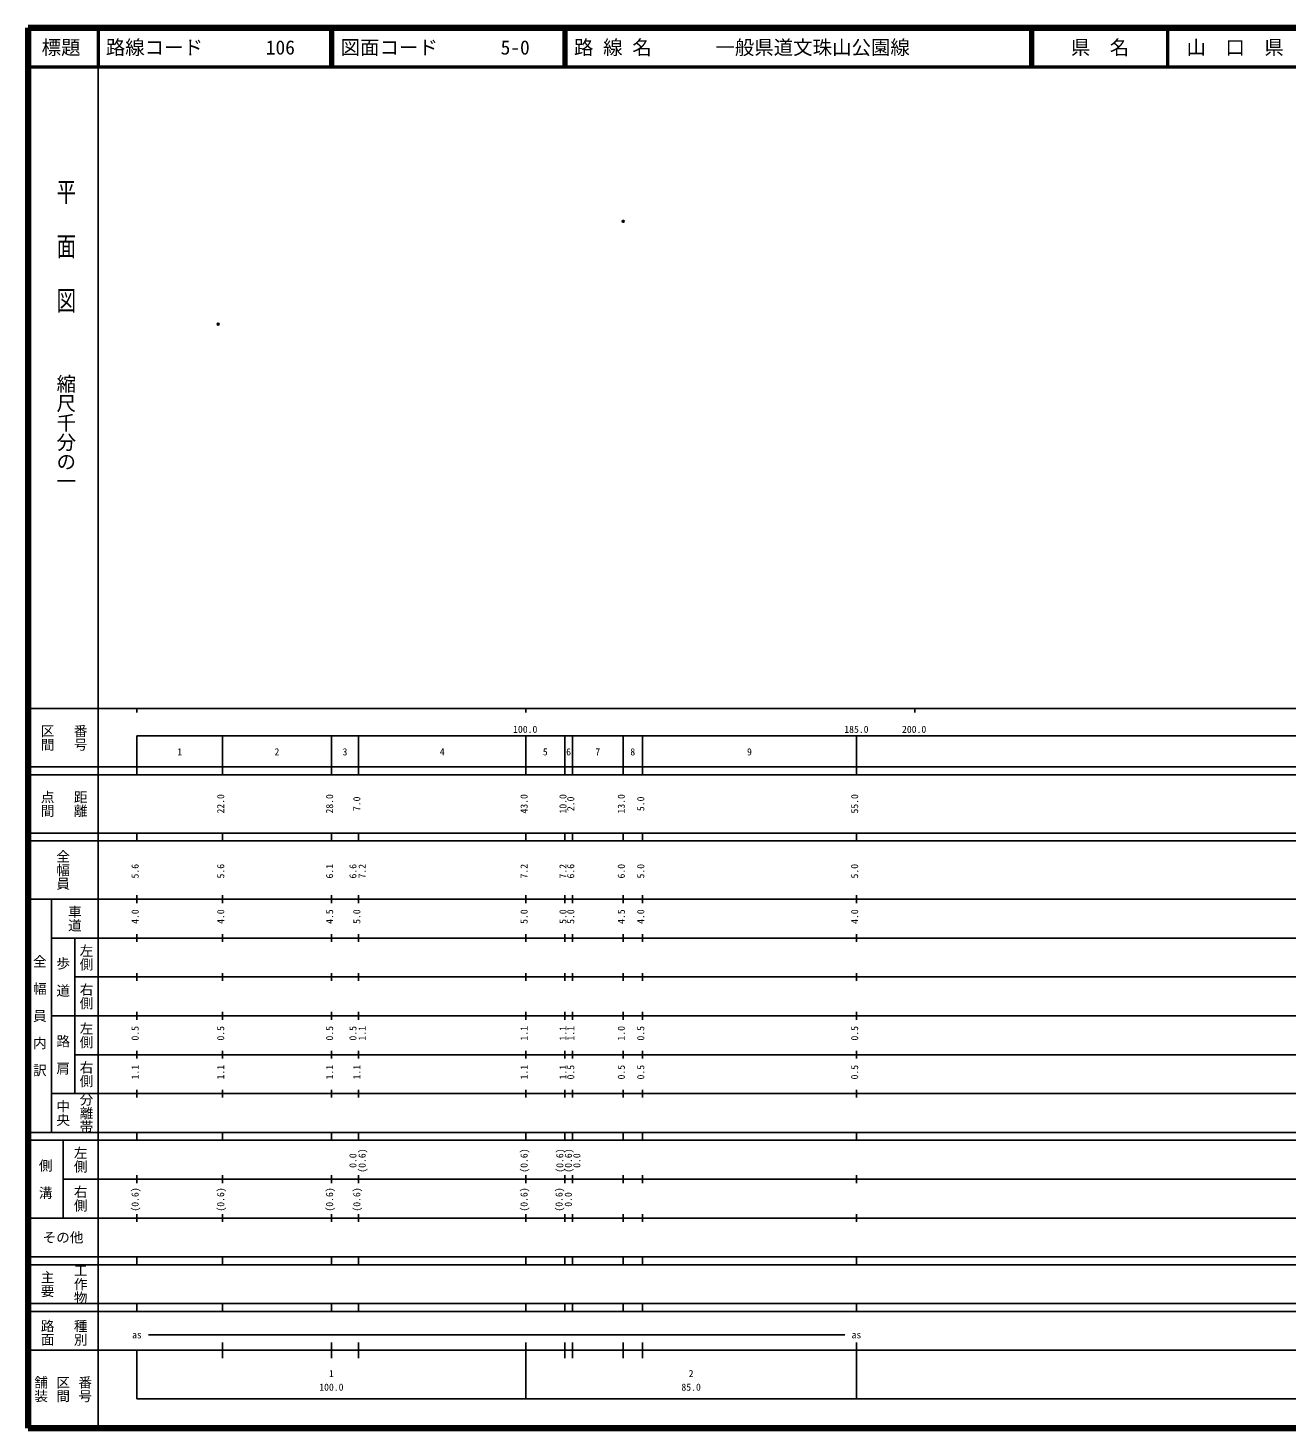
# Model space of a CAD drawing. Units: millimetres on the paper. Extents: x 40 to 680, y 20 to 380.
# Drawn here: x 40 to 363.7, y 20 to 380 of the extents above; entities that cross this region are included whole.
import ezdxf
from ezdxf.enums import TextEntityAlignment as Align

# ---------------------------------------------------------------- set-up
doc = ezdxf.new("R2010")
doc.units = ezdxf.units.MM
doc.header["$PDMODE"] = 32
doc.header["$PDSIZE"] = 0.5
doc.layers.add('M-OTRS', color=6, linetype='Continuous')
doc.layers.add('M-TTL-TXT', color=7, linetype='Continuous')
for name, color, linetype, lineweight in [('M-TTL', 2, 'Continuous', 140), ('M-TTL-BAND', 7, 'Continuous', 25), ('M-TTL-LINE', 7, 'Continuous', 50)]:
    doc.layers.add(name, color=color, linetype=linetype, lineweight=lineweight)
doc.styles.add('@ＭＳ ゴシック', font='')
doc.styles.add('ＭＳ ゴシック', font='')
doc.styles.get('@ＭＳ ゴシック').set_extended_font_data('@MS Gothic')
doc.styles.get('ＭＳ ゴシック').set_extended_font_data('MS Gothic')

msp = doc.modelspace()

# ---------------------------------------------------------------- linework, layer by layer
at = {"layer": 'M-OTRS'}
for p in [(193.04, 330.284), (88.895, 303.825)]:
    msp.add_point(p, dxfattribs=at)
at = {"layer": 'M-TTL'}
for p, q in [((40, 380), (40, 20)), ((680, 380), (40, 380)), ((40, 20), (680, 20))]:
    msp.add_line(p, q, dxfattribs=at)
at = {"layer": 'M-TTL-BAND'}
for p, q in [((58, 370), (58, 20)), ((40, 205), (579, 205)), ((68, 205), (68, 204)), ((168, 205), (168, 204)), ((268, 205), (268, 204)), ((68, 198), (579, 198)), ((68, 198), (68, 188)), ((90, 188), (90, 198)), ((118, 188), (118, 198)), ((125, 188), (125, 198)), ((168, 188), (168, 198)), ((178, 188), (178, 198)), ((180, 188), (180, 198)), ((193, 188), (193, 198)), ((198, 188), (198, 198)), ((253, 188), (253, 198)), ((40, 190), (579, 190)), ((40, 188), (579, 188)), ((40, 173), (579, 173)), ((68, 171), (68, 173)), ((90, 171), (90, 173)), ((118, 171), (118, 173)), ((125, 171), (125, 173)), ((168, 171), (168, 173)), ((178, 171), (178, 173)), ((180, 171), (180, 173)), ((193, 171), (193, 173)), ((198, 171), (198, 173)), ((253, 171), (253, 173)), ((40, 171), (579, 171)), ((40, 156), (579, 156)), ((46, 96), (46, 156)), ((68, 155), (68, 157)), ((90, 155), (90, 157)), ((118, 155), (118, 157)), ((125, 155), (125, 157)), ((168, 155), (168, 157)), ((178, 155), (178, 157)), ((180, 155), (180, 157)), ((193, 155), (193, 157)), ((198, 155), (198, 157)), ((253, 155), (253, 157)), ((46, 146), (579, 146)), ((52, 146), (52, 106)), ((68, 145), (68, 147)), ((90, 145), (90, 147)), ((118, 145), (118, 147)), ((125, 145), (125, 147)), ((168, 145), (168, 147)), ((178, 145), (178, 147)), ((180, 145), (180, 147)), ((193, 145), (193, 147)), ((198, 145), (198, 147)), ((253, 145), (253, 147)), ((68, 135), (68, 137)), ((90, 135), (90, 137)), ((118, 135), (118, 137)), ((125, 135), (125, 137)), ((168, 135), (168, 137)), ((178, 135), (178, 137)), ((180, 135), (180, 137)), ((193, 135), (193, 137)), ((198, 135), (198, 137)), ((253, 135), (253, 137)), ((52, 136), (579, 136)), ((46, 126), (579, 126)), ((68, 125), (68, 127)), ((90, 125), (90, 127)), ((118, 125), (118, 127)), ((125, 125), (125, 127)), ((168, 125), (168, 127)), ((178, 125), (178, 127)), ((180, 125), (180, 127)), ((193, 125), (193, 127)), ((198, 125), (198, 127)), ((253, 125), (253, 127)), ((52, 116), (579, 116)), ((68, 115), (68, 117)), ((90, 115), (90, 117)), ((118, 115), (118, 117)), ((125, 115), (125, 117)), ((168, 115), (168, 117)), ((178, 115), (178, 117)), ((180, 115), (180, 117)), ((193, 115), (193, 117)), ((198, 115), (198, 117)), ((253, 115), (253, 117)), ((46, 106), (579, 106)), ((68, 105), (68, 107)), ((90, 105), (90, 107)), ((118, 105), (118, 107)), ((125, 105), (125, 107)), ((168, 105), (168, 107)), ((178, 105), (178, 107)), ((180, 105), (180, 107)), ((193, 105), (193, 107)), ((198, 105), (198, 107)), ((253, 105), (253, 107)), ((40, 96), (579, 96)), ((40, 94), (579, 94)), ((49, 94), (49, 74)), ((68, 94), (68, 96)), ((90, 94), (90, 96)), ((118, 94), (118, 96)), ((125, 94), (125, 96)), ((168, 94), (168, 96)), ((178, 94), (178, 96)), ((180, 94), (180, 96)), ((193, 94), (193, 96)), ((198, 94), (198, 96)), ((253, 94), (253, 96)), ((49, 84), (579, 84)), ((68, 83), (68, 85)), ((90, 83), (90, 85)), ((118, 83), (118, 85)), ((125, 83), (125, 85)), ((168, 83), (168, 85)), ((178, 83), (178, 85)), ((180, 83), (180, 85)), ((193, 83), (193, 85)), ((198, 83), (198, 85)), ((253, 83), (253, 85)), ((40, 74), (579, 74)), ((68, 73), (68, 75)), ((90, 73), (90, 75)), ((118, 73), (118, 75)), ((125, 73), (125, 75)), ((168, 73), (168, 75)), ((178, 73), (178, 75)), ((180, 73), (180, 75)), ((193, 73), (193, 75)), ((198, 73), (198, 75)), ((253, 73), (253, 75)), ((40, 64), (579, 64)), ((40, 62), (579, 62)), ((68, 62), (68, 64)), ((90, 62), (90, 64)), ((118, 62), (118, 64)), ((125, 62), (125, 64)), ((168, 62), (168, 64)), ((178, 62), (178, 64)), ((180, 62), (180, 64)), ((193, 62), (193, 64)), ((198, 62), (198, 64)), ((253, 62), (253, 64)), ((40, 52), (579, 52)), ((68, 50), (68, 52)), ((90, 50), (90, 52)), ((118, 50), (118, 52)), ((125, 50), (125, 52)), ((168, 50), (168, 52)), ((178, 50), (178, 52)), ((180, 50), (180, 52)), ((193, 50), (193, 52)), ((198, 50), (198, 52)), ((253, 50), (253, 52)), ((40, 50), (579, 50)), ((71, 44), (250, 44)), ((40, 40), (579, 40)), ((68, 40), (68, 27.5)), ((90, 38), (90, 42)), ((118, 38), (118, 42)), ((125, 38), (125, 42)), ((168, 27.5), (168, 42)), ((178, 38), (178, 42)), ((180, 38), (180, 42)), ((193, 38), (193, 42)), ((198, 38), (198, 42)), ((253, 27.5), (253, 42)), ((68, 27.5), (579, 27.5))]:
    msp.add_line(p, q, dxfattribs=at)
at = {"layer": 'M-TTL-LINE'}
for p, q in [((58, 380), (58, 370)), ((117.75, 380), (117.75, 370)), ((118.25, 380), (118.25, 370)), ((177.75, 380), (177.75, 370)), ((178.25, 380), (178.25, 370)), ((297.75, 380), (297.75, 370)), ((298.25, 380), (298.25, 370)), ((333, 380), (333, 370)), ((40, 370), (680, 370))]:
    msp.add_line(p, q, dxfattribs=at)

# ---------------------------------------------------------------- texts
at = {"layer": 'M-TTL-BAND', "style": '@ＭＳ ゴシック', "width": 1.4}
msp.add_text('平  面  図', height=3.666, rotation=270, dxfattribs=at).set_placement((49.777, 306.475), align=Align.MIDDLE_RIGHT)
at = {"layer": 'M-TTL-BAND', "style": '@ＭＳ ゴシック'}
msp.add_text('縮尺千分の一', height=3.666, rotation=270, dxfattribs=at).set_placement((49.777, 261.03), align=Align.MIDDLE_RIGHT)
for s, p in [('区間', (45, 197.5)), ('番号', (53.5, 197.5)), ('点間', (45, 180.5)), ('距離', (53.5, 180.5)), ('全幅員', (49, 163.5)), ('車道', (52, 151)), ('左側', (55, 141)), ('全\u3000幅\u3000員\u3000内\u3000訳', (43, 126)), ('歩\u3000道', (49, 136)), ('右側', (55, 131)), ('左側', (55, 121)), ('路\u3000肩', (49, 116)), ('右側', (55, 111)), ('分離帯', (55, 101)), ('中央', (49, 101)), ('左側', (53.5, 89)), ('側\u3000溝', (44.5, 84)), ('右側', (53.5, 79)), ('工作物', (53.5, 57)), ('主要', (45, 57)), ('路面', (45, 44.5)), ('種別', (53.5, 44.5)), ('舗装', (43.333, 30)), ('区間', (49, 30)), ('番号', (54.667, 30))]:
    msp.add_text(s, height=2.566, rotation=270, dxfattribs=at).set_placement(p, align=Align.MIDDLE_CENTER)
at = {"layer": 'M-TTL-BAND', "style": 'ＭＳ ゴシック'}
for s, p in [('100.0', (167.844, 198.195)), ('185.0', (253, 198.195)), ('200.0', (267.844, 198.195)), ('1', (79, 192.405)), ('2', (104, 192.405)), ('3', (121.5, 192.405)), ('4', (146.5, 192.405)), ('5', (173, 192.405)), ('6', (179, 192.405)), ('7', (186.5, 192.405)), ('8', (195.5, 192.405)), ('9', (225.5, 192.405)), ('as', (68, 42.5)), ('as', (253, 42.5)), ('1', (118, 32.523)), ('2', (210.5, 32.523)), ('100.0', (118, 29.033)), ('85.0', (210.5, 29.033))]:
    msp.add_text(s, height=1.833, dxfattribs=at).set_placement(p, align=Align.BOTTOM_CENTER)
for s, p in [('22.0', (91, 180.5)), ('28.0', (119, 180.5)), ('7.0', (126, 180.5)), ('43.0', (169, 180.5)), ('10.0', (179, 180.5)), ('2.0', (181, 180.5)), ('13.0', (194, 180.5)), ('5.0', (199, 180.5)), ('55.0', (254, 180.5)), ('5.6', (69, 163.174)), ('5.6', (91, 163.174)), ('6.1', (119, 163.174)), ('6.6', (125, 163.174)), ('7.2', (127.37, 163.174)), ('7.2', (169, 163.174)), ('7.2', (179, 163.174)), ('6.6', (181, 163.174)), ('6.0', (194, 163.174)), ('5.0', (199, 163.174)), ('5.0', (254, 163.174)), ('4.0', (69, 151.5)), ('4.0', (91, 151.5)), ('4.5', (119, 151.5)), ('5.0', (126, 151.5)), ('5.0', (169, 151.5)), ('5.0', (179, 151.5)), ('5.0', (181, 151.5)), ('4.5', (194, 151.5)), ('4.0', (199, 151.5)), ('4.0', (254, 151.5)), ('0.5', (69, 121.5)), ('0.5', (91, 121.5)), ('0.5', (119, 121.5)), ('0.5', (125, 121.5)), ('1.1', (127.37, 121.5)), ('1.1', (169, 121.5)), ('1.1', (179, 121.5)), ('1.1', (181, 121.5)), ('1.0', (194, 121.5)), ('0.5', (199, 121.5)), ('0.5', (254, 121.5)), ('1.1', (69, 111.5)), ('1.1', (91, 111.5)), ('1.1', (119, 111.5)), ('1.1', (126, 111.5)), ('1.1', (169, 111.5)), ('1.1', (179, 111.5)), ('0.5', (181, 111.5)), ('0.5', (194, 111.5)), ('0.5', (199, 111.5)), ('0.5', (254, 111.5)), ('0.0', (125, 88.764)), ('(0.6)', (127.37, 88.764)), ('(0.6)', (169, 88.764)), ('(0.6)', (178.2, 88.764)), ('(0.6)', (180.4, 88.764)), ('0.0', (182.57, 88.764)), ('(0.6)', (69, 78.764)), ('(0.6)', (91, 78.764)), ('(0.6)', (119, 78.764)), ('(0.6)', (126, 78.764)), ('(0.6)', (169, 78.764)), ('(0.6)', (178, 78.764)), ('0.0', (180.37, 78.764))]:
    msp.add_text(s, height=1.833, rotation=90, dxfattribs=at).set_placement(p, align=Align.BOTTOM_CENTER)
msp.add_text('その他', height=2.566, dxfattribs=at).set_placement((49, 69), align=Align.MIDDLE_CENTER)
at = {"layer": 'M-TTL-TXT', "style": 'ＭＳ ゴシック'}
for s, p in [('標題', (48.5, 375)), ('県\u3000名', (315.625, 375)), ('山\u3000口\u3000県', (350.375, 375))]:
    msp.add_text(s, height=3.666, dxfattribs=at).set_placement(p, align=Align.MIDDLE_CENTER)
for s, p in [('路線コード', (60, 375)), ('106', (101.142, 375)), ('図面コード', (120.38, 375)), ('5-0', (161.521, 375)), ('路 線 名', (180.38, 375)), ('一般県道文珠山公園線', (216.734, 375))]:
    msp.add_text(s, height=3.666, dxfattribs=at).set_placement(p, align=Align.MIDDLE_LEFT)

doc.saveas('drawing.dxf')
